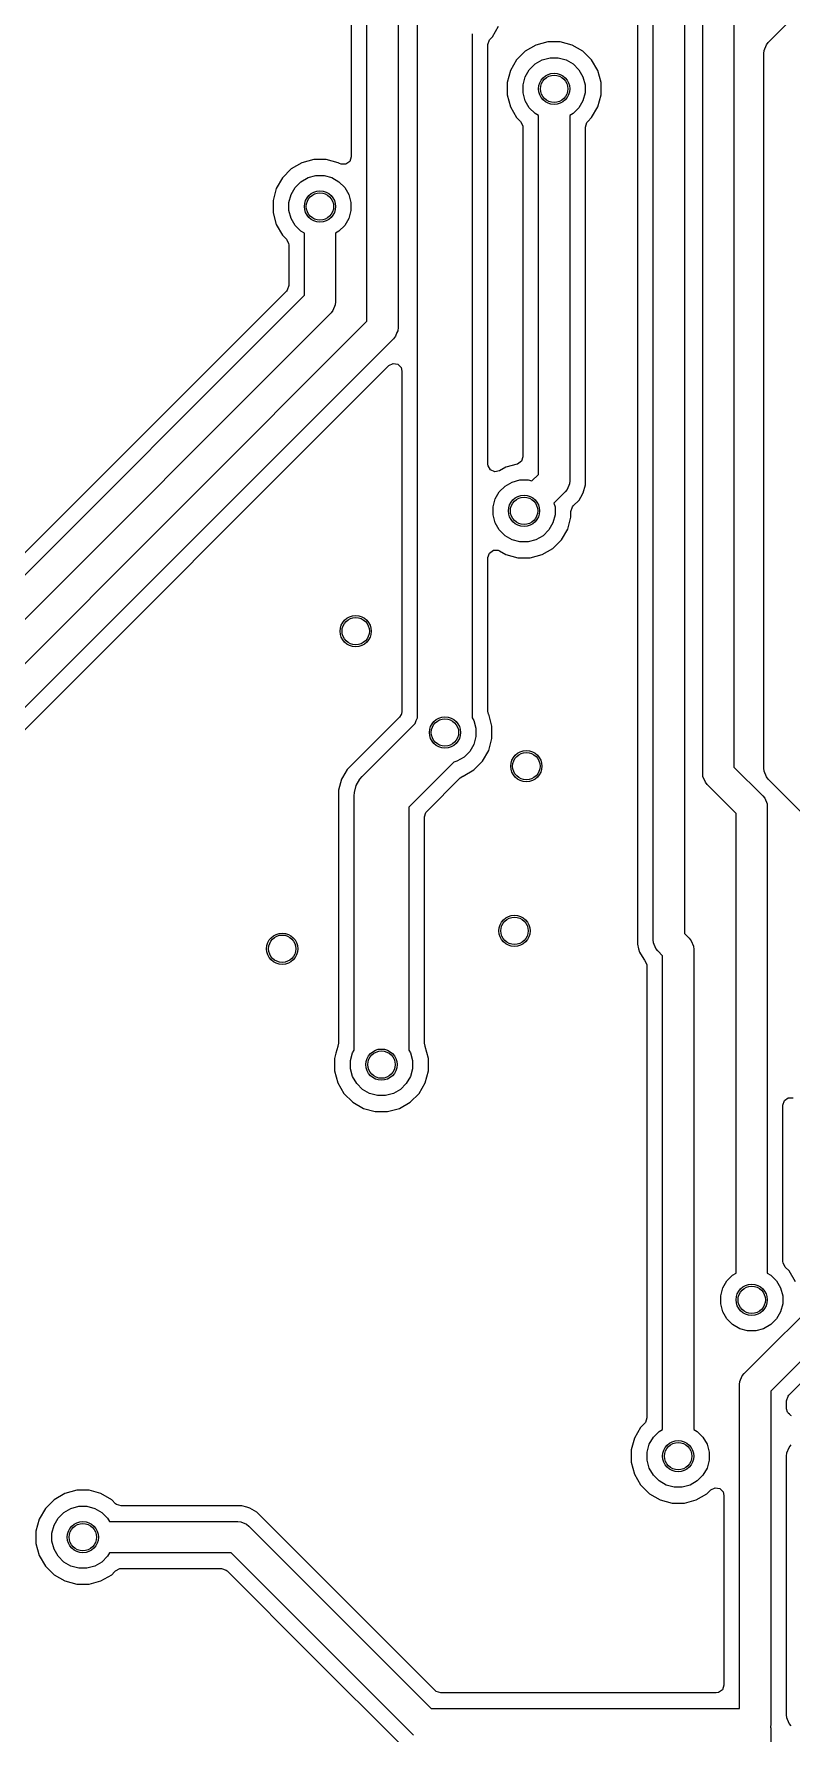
# Model space of a CAD drawing. Extents: x 0.23 to 2.97, y 0.23 to 2.17.
# Drawn here: x 0.908 to 1.289, y 0.885 to 1.742 of the extents above; entities that cross this region are included whole.
import ezdxf

# ---------------------------------------------------------------- set-up
doc = ezdxf.new("R2010")
doc.units = 0
doc.header["$MEASUREMENT"] = 0
doc.layers.add('BLACK', color=7, linetype='CONTINUOUS')

msp = doc.modelspace()

# ---------------------------------------------------------------- linework, layer by layer
at = {"layer": 'BLACK', "linetype": 'CONTINUOUS'}
for p, q in [((1.27794, 1.73761), (1.45939, 1.91907)), ((1.21199, 1.82983), (1.21199, 1.28751)), ((1.21988, 1.28543), (1.21988, 1.82776)), ((1.23563, 1.82449), (1.23563, 1.28869)), ((1.06774, 1.78558), (1.06774, 1.67997)), ((1.07563, 1.59722), (1.07563, 1.7835)), ((1.09138, 1.78024), (1.09138, 1.59396)), ((1.10122, 1.39736), (1.10122, 1.75)), ((1.24488, 1.3693), (1.24488, 1.75276)), ((1.26063, 1.74949), (1.26063, 1.37256)), ((1.12878, 1.74204), (1.12878, 1.39736)), ((1.13742, 1.73892), (1.13781, 1.73938)), ((1.13781, 1.73938), (1.13892, 1.74048)), ((1.13892, 1.74048), (1.14203, 1.74587)), ((1.13667, 1.73662), (1.13742, 1.73892)), ((1.13667, 1.52518), (1.13667, 1.73662)), ((1.15548, 1.73325), (1.15108, 1.72885)), ((1.16087, 1.73636), (1.15548, 1.73325)), ((1.16689, 1.73797), (1.16087, 1.73636)), ((1.17311, 1.73797), (1.16689, 1.73797)), ((1.17913, 1.73636), (1.17311, 1.73797)), ((1.18452, 1.73325), (1.17913, 1.73636)), ((1.18892, 1.72885), (1.18452, 1.73325)), ((1.27563, 1.73205), (1.27578, 1.73358)), ((1.27563, 1.37195), (1.27563, 1.73205)), ((1.27578, 1.73358), (1.27696, 1.73642)), ((1.27696, 1.73642), (1.27794, 1.73761)), ((1.14797, 1.72346), (1.14636, 1.71744)), ((1.15108, 1.72885), (1.14797, 1.72346)), ((1.15545, 1.72036), (1.15751, 1.72392)), ((1.15751, 1.72392), (1.16041, 1.72682)), ((1.16041, 1.72682), (1.16397, 1.72888)), ((1.16397, 1.72888), (1.16794, 1.72994)), ((1.16794, 1.72994), (1.17206, 1.72994)), ((1.17206, 1.72994), (1.17603, 1.72888)), ((1.17603, 1.72888), (1.17959, 1.72682)), ((1.17959, 1.72682), (1.18249, 1.72392)), ((1.18249, 1.72392), (1.18455, 1.72036)), ((1.19203, 1.72346), (1.18892, 1.72885)), ((1.19364, 1.71744), (1.19203, 1.72346)), ((1.14636, 1.71744), (1.14636, 1.71122)), ((1.15439, 1.71639), (1.15545, 1.72036)), ((1.15439, 1.71228), (1.15439, 1.71639)), ((1.18455, 1.72036), (1.18561, 1.71639)), ((1.18561, 1.71639), (1.18561, 1.71228)), ((1.19364, 1.71122), (1.19364, 1.71744)), ((1.14636, 1.71122), (1.14797, 1.70521)), ((1.14797, 1.70521), (1.15108, 1.69981)), ((1.15545, 1.7083), (1.15439, 1.71228)), ((1.15751, 1.70474), (1.15545, 1.7083)), ((1.16041, 1.70184), (1.15751, 1.70474)), ((1.18249, 1.70474), (1.17959, 1.70184)), ((1.18455, 1.7083), (1.18249, 1.70474)), ((1.18561, 1.71228), (1.18455, 1.7083)), ((1.18892, 1.69981), (1.19203, 1.70521)), ((1.19203, 1.70521), (1.19364, 1.71122)), ((1.15108, 1.69981), (1.15309, 1.69781)), ((1.15309, 1.69781), (1.15418, 1.69566)), ((1.16213, 1.70085), (1.16041, 1.70184)), ((1.16213, 1.52004), (1.16213, 1.70085)), ((1.17959, 1.70184), (1.17787, 1.70085)), ((1.17787, 1.70085), (1.17787, 1.51677)), ((1.18577, 1.69505), (1.18651, 1.69734)), ((1.18651, 1.69734), (1.18691, 1.69781)), ((1.18691, 1.69781), (1.18892, 1.69981)), ((1.15418, 1.69566), (1.15423, 1.69505)), ((1.15423, 1.69505), (1.15423, 1.52892)), ((1.18577, 1.51885), (1.18577, 1.69505)), ((1.06774, 1.67997), (1.06699, 1.67768)), ((1.03749, 1.67392), (1.03309, 1.66952)), ((1.04288, 1.67703), (1.03749, 1.67392)), ((1.0489, 1.67864), (1.04288, 1.67703)), ((1.04598, 1.66955), (1.04995, 1.67061)), ((1.05512, 1.67864), (1.0489, 1.67864)), ((1.04995, 1.67061), (1.05406, 1.67061)), ((1.05406, 1.67061), (1.05803, 1.66955)), ((1.06113, 1.67703), (1.05512, 1.67864)), ((1.06189, 1.67659), (1.06113, 1.67703)), ((1.06113, 1.67703), (1.06113, 1.67703)), ((1.06113, 1.67703), (1.06113, 1.67703)), ((1.06263, 1.67626), (1.06189, 1.67659)), ((1.06504, 1.67626), (1.06263, 1.67626)), ((1.06699, 1.67768), (1.06504, 1.67626)), ((1.02998, 1.66413), (1.02837, 1.65811)), ((1.03309, 1.66952), (1.02998, 1.66413)), ((1.03746, 1.66103), (1.03951, 1.66459)), ((1.03951, 1.66459), (1.04242, 1.66749)), ((1.04242, 1.66749), (1.04598, 1.66955)), ((1.05803, 1.66955), (1.06159, 1.66749)), ((1.06159, 1.66749), (1.0645, 1.66459)), ((1.0645, 1.66459), (1.06656, 1.66103)), ((1.02837, 1.65811), (1.02837, 1.65189)), ((1.03639, 1.65706), (1.03746, 1.66103)), ((1.03639, 1.65294), (1.03639, 1.65706)), ((1.06656, 1.66103), (1.06762, 1.65706)), ((1.06762, 1.65706), (1.06762, 1.65294)), ((1.02837, 1.65189), (1.02998, 1.64587)), ((1.02998, 1.64587), (1.03309, 1.64048)), ((1.03746, 1.64897), (1.03639, 1.65294)), ((1.03951, 1.64541), (1.03746, 1.64897)), ((1.04242, 1.64251), (1.03951, 1.64541)), ((1.0645, 1.64541), (1.06159, 1.64251)), ((1.06656, 1.64897), (1.0645, 1.64541)), ((1.06762, 1.65294), (1.06656, 1.64897)), ((1.03309, 1.64048), (1.0351, 1.63847)), ((1.0351, 1.63847), (1.03619, 1.63633)), ((1.03619, 1.63633), (1.03624, 1.63572)), ((1.04413, 1.64152), (1.04242, 1.64251)), ((1.04413, 1.61027), (1.04413, 1.64152)), ((1.06159, 1.64251), (1.05988, 1.64152)), ((1.05988, 1.64152), (1.05988, 1.60701)), ((1.03624, 1.63572), (1.03624, 1.61515)), ((1.0351, 1.6124), (0.72461, 1.30191)), ((1.0355, 1.61286), (1.0351, 1.6124)), ((1.03624, 1.61515), (1.0355, 1.61286)), ((0.72674, 1.29287), (1.04413, 1.61027)), ((1.05855, 1.60263), (1.05758, 1.60144)), ((1.05973, 1.60547), (1.05855, 1.60263)), ((1.05988, 1.60701), (1.05973, 1.60547)), ((1.05758, 1.60144), (0.73557, 1.27943)), ((0.80443, 1.32604), (1.07563, 1.59722)), ((1.09138, 1.59396), (1.09123, 1.59243)), ((1.08907, 1.5884), (0.81787, 1.31721)), ((1.09005, 1.58959), (1.08907, 1.5884)), ((1.09082, 1.59145), (1.09005, 1.58959)), ((1.09005, 1.58959), (1.09005, 1.58959)), ((1.09005, 1.58959), (1.09005, 1.58959)), ((1.09123, 1.59243), (1.09082, 1.59145)), ((1.09123, 1.59243), (1.09123, 1.59243)), ((1.09123, 1.59243), (1.09123, 1.59243)), ((0.82935, 1.31752), (1.08667, 1.57483)), ((1.08667, 1.57483), (1.08882, 1.57593)), ((1.08882, 1.57593), (1.0912, 1.57555)), ((1.0912, 1.57555), (1.0929, 1.57385)), ((1.0929, 1.57385), (1.09333, 1.57208)), ((1.09333, 1.57208), (1.09333, 1.40076)), ((1.13676, 1.52437), (1.13667, 1.52518)), ((1.15134, 1.52515), (1.14572, 1.52365)), ((1.15154, 1.52521), (1.15134, 1.52515)), ((1.15349, 1.52663), (1.15154, 1.52521)), ((1.15423, 1.52892), (1.15349, 1.52663)), ((1.13796, 1.52228), (1.13676, 1.52437)), ((1.14016, 1.5213), (1.13796, 1.52228)), ((1.14252, 1.5218), (1.14016, 1.5213)), ((1.14572, 1.52365), (1.14252, 1.5218)), ((1.14881, 1.51617), (1.15279, 1.51723)), ((1.15279, 1.51723), (1.1569, 1.51723)), ((1.1569, 1.51723), (1.15881, 1.51672)), ((1.15881, 1.51672), (1.16213, 1.52004)), ((1.17787, 1.51677), (1.17772, 1.51524)), ((1.18577, 1.5147), (1.18577, 1.51885)), ((1.14029, 1.50764), (1.14235, 1.5112)), ((1.14235, 1.5112), (1.14525, 1.51411)), ((1.14525, 1.51411), (1.14881, 1.51617)), ((1.17557, 1.51121), (1.16994, 1.50558)), ((1.17655, 1.5124), (1.17557, 1.51121)), ((1.17772, 1.51524), (1.17655, 1.5124)), ((1.18262, 1.50709), (1.18343, 1.50849)), ((1.18343, 1.50849), (1.18469, 1.51069)), ((1.18469, 1.51069), (1.18577, 1.5147)), ((1.18469, 1.51069), (1.18469, 1.51069)), ((1.18469, 1.51069), (1.18469, 1.51069)), ((1.13923, 1.50367), (1.14029, 1.50764)), ((1.13923, 1.49956), (1.13923, 1.50367)), ((1.14029, 1.49559), (1.13923, 1.49956)), ((1.17045, 1.49956), (1.16939, 1.49559)), ((1.16994, 1.50558), (1.17045, 1.50367)), ((1.17045, 1.50367), (1.17045, 1.49956)), ((1.17848, 1.50134), (1.17923, 1.50364)), ((1.17848, 1.4985), (1.17848, 1.50134)), ((1.17923, 1.50364), (1.17962, 1.5041)), ((1.17962, 1.5041), (1.18262, 1.50709)), ((1.14235, 1.49203), (1.14029, 1.49559)), ((1.14525, 1.48912), (1.14235, 1.49203)), ((1.16734, 1.49203), (1.16443, 1.48912)), ((1.16939, 1.49559), (1.16734, 1.49203)), ((1.17376, 1.4871), (1.17687, 1.49249)), ((1.17687, 1.49249), (1.17848, 1.4985)), ((1.14881, 1.48707), (1.14525, 1.48912)), ((1.15279, 1.486), (1.14881, 1.48707)), ((1.1569, 1.486), (1.15279, 1.486)), ((1.16087, 1.48707), (1.1569, 1.486)), ((1.16443, 1.48912), (1.16087, 1.48707)), ((1.16397, 1.47959), (1.16936, 1.4827)), ((1.16936, 1.4827), (1.17376, 1.4871)), ((1.13667, 1.47806), (1.13742, 1.48035)), ((1.13667, 1.40076), (1.13667, 1.47806)), ((1.13742, 1.48035), (1.13937, 1.48176)), ((1.13937, 1.48176), (1.14178, 1.48176)), ((1.14178, 1.48176), (1.14252, 1.48143)), ((1.14252, 1.48143), (1.14572, 1.47959)), ((1.14572, 1.47959), (1.15173, 1.47797)), ((1.15173, 1.47797), (1.15173, 1.47797)), ((1.15173, 1.47797), (1.15795, 1.47797)), ((1.15795, 1.47797), (1.16397, 1.47959)), ((1.15795, 1.47797), (1.15795, 1.47797)), ((1.09206, 1.39771), (1.06566, 1.37131)), ((1.09291, 1.39898), (1.09206, 1.39771)), ((1.09303, 1.39927), (1.09291, 1.39898)), ((1.09333, 1.40076), (1.09303, 1.39927)), ((1.10045, 1.39603), (1.10122, 1.39736)), ((1.12878, 1.39736), (1.12955, 1.39603)), ((1.13697, 1.39927), (1.13667, 1.40076)), ((1.13703, 1.39913), (1.13697, 1.39927)), ((1.13864, 1.39311), (1.13703, 1.39913)), ((1.13703, 1.39913), (1.13703, 1.39913)), ((1.13703, 1.39913), (1.13703, 1.39913)), ((1.07326, 1.36774), (1.10005, 1.39454)), ((1.10005, 1.39454), (1.10045, 1.39603)), ((1.12955, 1.39603), (1.13061, 1.39206)), ((1.13061, 1.38794), (1.12955, 1.38397)), ((1.13061, 1.39206), (1.13061, 1.38794)), ((1.13864, 1.38689), (1.13864, 1.39311)), ((1.12749, 1.38041), (1.12459, 1.37751)), ((1.12955, 1.38397), (1.12749, 1.38041)), ((1.13392, 1.37548), (1.13703, 1.38087)), ((1.13703, 1.38087), (1.13864, 1.38689)), ((1.06566, 1.37131), (1.0633, 1.36722)), ((1.11954, 1.37505), (1.09678, 1.35229)), ((1.12103, 1.37545), (1.11954, 1.37505)), ((1.12459, 1.37751), (1.12103, 1.37545)), ((1.12413, 1.36797), (1.12952, 1.37108)), ((1.12952, 1.37108), (1.13392, 1.37548)), ((1.26063, 1.37256), (1.27513, 1.35805)), ((1.27578, 1.37042), (1.27563, 1.37195)), ((1.0628, 1.36637), (1.06133, 1.36085)), ((1.0633, 1.36722), (1.0628, 1.36637)), ((1.0633, 1.36722), (1.0633, 1.36722)), ((1.06934, 1.3598), (1.07027, 1.36327)), ((1.07027, 1.36327), (1.07207, 1.36639)), ((1.07207, 1.36639), (1.07326, 1.36774)), ((1.10581, 1.35016), (1.12271, 1.36706)), ((1.12271, 1.36706), (1.12398, 1.36791)), ((1.12398, 1.36791), (1.12412, 1.36797)), ((1.12412, 1.36797), (1.12413, 1.36797)), ((1.24503, 1.36776), (1.24488, 1.3693)), ((1.24621, 1.36492), (1.24503, 1.36776)), ((1.24719, 1.36373), (1.24621, 1.36492)), ((1.26169, 1.34922), (1.24719, 1.36373)), ((1.27696, 1.36758), (1.27578, 1.37042)), ((1.27794, 1.36639), (1.27696, 1.36758)), ((1.29713, 1.3472), (1.27794, 1.36639)), ((1.06133, 1.36085), (1.06133, 1.23336)), ((1.06922, 1.358), (1.06934, 1.3598)), ((1.06922, 1.22996), (1.06922, 1.358)), ((1.27513, 1.35805), (1.27611, 1.35686)), ((1.27611, 1.35686), (1.27729, 1.35402)), ((1.27729, 1.35402), (1.27744, 1.35248)), ((1.09678, 1.35229), (1.09678, 1.22996)), ((1.10467, 1.34741), (1.10542, 1.3497)), ((1.10467, 1.23336), (1.10467, 1.34741)), ((1.10542, 1.3497), (1.10581, 1.35016)), ((1.26169, 1.11758), (1.26169, 1.34922)), ((1.27744, 1.35248), (1.27744, 1.11758)), ((1.21199, 1.28751), (1.21199, 1.28336)), ((1.22003, 1.2839), (1.21988, 1.28543)), ((1.23563, 1.28869), (1.23809, 1.28624)), ((1.23809, 1.28624), (1.23907, 1.28504)), ((1.23907, 1.28504), (1.24024, 1.28221)), ((1.21199, 1.28336), (1.21261, 1.28102)), ((1.21261, 1.28102), (1.21306, 1.27935)), ((1.21306, 1.27935), (1.21514, 1.27575)), ((1.22121, 1.28106), (1.22003, 1.2839)), ((1.22219, 1.27987), (1.22121, 1.28106)), ((1.22465, 1.27741), (1.22219, 1.27987)), ((1.22465, 1.0388), (1.22465, 1.27741)), ((1.24024, 1.28221), (1.24039, 1.28067)), ((1.24039, 1.28067), (1.24039, 1.0388)), ((1.21514, 1.27575), (1.21514, 1.27575)), ((1.21514, 1.27575), (1.21514, 1.27575)), ((1.21514, 1.27575), (1.21561, 1.27528)), ((1.21561, 1.27528), (1.2167, 1.27313)), ((1.2167, 1.27313), (1.21675, 1.27252)), ((1.21675, 1.27252), (1.21675, 1.0446)), ((1.06007, 1.22835), (1.05936, 1.22571)), ((1.05936, 1.22571), (1.05936, 1.21949)), ((1.06097, 1.23172), (1.06007, 1.22835)), ((1.06103, 1.23187), (1.06097, 1.23172)), ((1.06133, 1.23336), (1.06103, 1.23187)), ((1.06739, 1.22465), (1.06845, 1.22862)), ((1.06845, 1.22862), (1.06922, 1.22996)), ((1.09678, 1.22996), (1.09755, 1.22862)), ((1.09755, 1.22862), (1.09861, 1.22465)), ((1.10497, 1.23187), (1.10467, 1.23336)), ((1.10503, 1.23172), (1.10497, 1.23187)), ((1.10664, 1.22571), (1.10503, 1.23172)), ((1.10503, 1.23172), (1.10503, 1.23172)), ((1.10503, 1.23172), (1.10503, 1.23172)), ((1.10664, 1.21949), (1.10664, 1.22571)), ((1.05936, 1.21949), (1.06097, 1.21347)), ((1.06739, 1.22054), (1.06739, 1.22465)), ((1.06845, 1.21657), (1.06739, 1.22054)), ((1.07051, 1.21301), (1.06845, 1.21657)), ((1.09755, 1.21657), (1.09549, 1.21301)), ((1.09861, 1.22054), (1.09755, 1.21657)), ((1.09861, 1.22465), (1.09861, 1.22054)), ((1.10503, 1.21347), (1.10664, 1.21949)), ((1.06097, 1.21347), (1.06408, 1.20808)), ((1.06408, 1.20808), (1.06848, 1.20368)), ((1.07341, 1.2101), (1.07051, 1.21301)), ((1.07697, 1.20805), (1.07341, 1.2101)), ((1.08094, 1.20699), (1.07697, 1.20805)), ((1.08903, 1.20805), (1.08506, 1.20699)), ((1.09259, 1.2101), (1.08903, 1.20805)), ((1.09549, 1.21301), (1.09259, 1.2101)), ((1.09752, 1.20368), (1.10192, 1.20808)), ((1.10192, 1.20808), (1.10503, 1.21347)), ((1.06848, 1.20368), (1.07387, 1.20057)), ((1.07387, 1.20057), (1.07989, 1.19896)), ((1.08506, 1.20699), (1.08094, 1.20699)), ((1.08611, 1.19896), (1.09213, 1.20057)), ((1.09213, 1.20057), (1.09752, 1.20368)), ((1.28533, 1.20223), (1.28608, 1.20452)), ((1.28533, 1.12338), (1.28533, 1.20223)), ((1.28608, 1.20452), (1.28803, 1.20593)), ((1.28803, 1.20593), (1.29044, 1.20593)), ((1.07989, 1.19896), (1.07989, 1.19896)), ((1.07989, 1.19896), (1.08611, 1.19896)), ((1.08611, 1.19896), (1.08611, 1.19896)), ((1.26581, 1.06695), (1.36613, 1.16726)), ((1.37957, 1.15843), (1.27925, 1.05812)), ((1.28829, 1.05599), (1.38662, 1.15432)), ((1.28538, 1.12277), (1.28533, 1.12338)), ((1.28648, 1.12062), (1.28538, 1.12277)), ((1.25502, 1.11012), (1.25707, 1.11368)), ((1.25707, 1.11368), (1.25998, 1.11659)), ((1.25998, 1.11659), (1.26169, 1.11758)), ((1.27744, 1.11758), (1.27915, 1.11659)), ((1.27915, 1.11659), (1.28206, 1.11368)), ((1.28206, 1.11368), (1.28412, 1.11012)), ((1.28848, 1.11861), (1.28648, 1.12062)), ((1.28849, 1.11861), (1.28848, 1.11861)), ((1.2916, 1.11322), (1.28849, 1.11861)), ((1.25395, 1.10615), (1.25502, 1.11012)), ((1.25395, 1.10204), (1.25395, 1.10615)), ((1.28412, 1.11012), (1.28518, 1.10615)), ((1.28518, 1.10615), (1.28518, 1.10204)), ((1.25502, 1.09807), (1.25395, 1.10204)), ((1.25707, 1.09451), (1.25502, 1.09807)), ((1.28412, 1.09807), (1.28206, 1.09451)), ((1.28518, 1.10204), (1.28412, 1.09807)), ((1.25998, 1.0916), (1.25707, 1.09451)), ((1.26354, 1.08955), (1.25998, 1.0916)), ((1.26751, 1.08848), (1.26354, 1.08955)), ((1.27162, 1.08848), (1.26751, 1.08848)), ((1.27559, 1.08955), (1.27162, 1.08848)), ((1.27915, 1.0916), (1.27559, 1.08955)), ((1.28206, 1.09451), (1.27915, 1.0916)), ((1.2635, 1.06138), (1.26366, 1.06291)), ((1.26366, 1.06291), (1.26483, 1.06575)), ((1.26483, 1.06575), (1.26581, 1.06695)), ((1.2635, 0.89809), (1.2635, 1.06138)), ((1.27925, 1.05812), (1.27925, 0.89022)), ((1.28715, 1.05323), (1.28789, 1.05552)), ((1.28789, 1.05552), (1.28829, 1.05599)), ((1.28715, 1.04922), (1.28715, 1.05323)), ((1.28757, 1.04745), (1.28715, 1.04922)), ((1.28779, 1.04723), (1.28757, 1.04745)), ((1.28789, 1.04693), (1.28779, 1.04723)), ((1.28863, 1.0464), (1.28789, 1.04693)), ((1.28927, 1.04575), (1.28863, 1.0464)), ((1.28958, 1.0457), (1.28927, 1.04575)), ((1.2136, 1.03983), (1.21049, 1.03444)), ((1.21561, 1.04184), (1.2136, 1.03983)), ((1.2136, 1.03983), (1.2136, 1.03983)), ((1.2136, 1.03983), (1.2136, 1.03983)), ((1.21601, 1.04231), (1.21561, 1.04184)), ((1.21675, 1.0446), (1.21601, 1.04231)), ((1.22003, 1.0349), (1.22293, 1.03781)), ((1.22293, 1.03781), (1.22465, 1.0388)), ((1.24039, 1.0388), (1.24211, 1.03781)), ((1.24211, 1.03781), (1.24501, 1.0349)), ((1.21049, 1.03444), (1.20888, 1.02843)), ((1.20888, 1.02843), (1.20888, 1.0222)), ((1.21691, 1.02737), (1.21797, 1.03134)), ((1.21797, 1.03134), (1.22003, 1.0349)), ((1.24501, 1.0349), (1.24707, 1.03134)), ((1.24707, 1.03134), (1.24813, 1.02737)), ((1.28728, 1.02691), (1.28845, 1.02974)), ((1.28845, 1.02974), (1.28943, 1.03094)), ((1.20888, 1.0222), (1.21049, 1.01619)), ((1.21691, 1.02326), (1.21691, 1.02737)), ((1.21797, 1.01929), (1.21691, 1.02326)), ((1.24813, 1.02326), (1.24707, 1.01929)), ((1.24813, 1.02737), (1.24813, 1.02326)), ((1.28713, 1.02537), (1.28728, 1.02691)), ((1.28713, 0.895), (1.28713, 1.02537)), ((1.21049, 1.01619), (1.2136, 1.0108)), ((1.22003, 1.01573), (1.21797, 1.01929)), ((1.22293, 1.01282), (1.22003, 1.01573)), ((1.22649, 1.01077), (1.22293, 1.01282)), ((1.24211, 1.01282), (1.23855, 1.01077)), ((1.24501, 1.01573), (1.24211, 1.01282)), ((1.24707, 1.01929), (1.24501, 1.01573)), ((0.918, 1.00337), (0.9136, 0.99897)), ((0.92339, 1.00648), (0.918, 1.00337)), ((0.92941, 1.00809), (0.92339, 1.00648)), ((0.93563, 1.00809), (0.92941, 1.00809)), ((0.94165, 1.00648), (0.93563, 1.00809)), ((0.94704, 1.00337), (0.94165, 1.00648)), ((0.94904, 1.00136), (0.94704, 1.00337)), ((0.94704, 1.00337), (0.94704, 1.00337)), ((1.2136, 1.0108), (1.218, 1.0064)), ((1.218, 1.0064), (1.22339, 1.00328)), ((1.22339, 1.00328), (1.22941, 1.00167)), ((1.23046, 1.0097), (1.22649, 1.01077)), ((1.23458, 1.0097), (1.23046, 1.0097)), ((1.23855, 1.01077), (1.23458, 1.0097)), ((1.23563, 1.00167), (1.24165, 1.00328)), ((1.24165, 1.00328), (1.24704, 1.0064)), ((1.24704, 1.0064), (1.24896, 1.00832)), ((1.24896, 1.00832), (1.2511, 1.00941)), ((1.2511, 1.00941), (1.25348, 1.00903)), ((1.25348, 1.00903), (1.25519, 1.00733)), ((1.25519, 1.00733), (1.25561, 1.00556)), ((1.25561, 1.00556), (1.25561, 0.90988)), ((0.9136, 0.99897), (0.91049, 0.99357)), ((0.91797, 0.99048), (0.92003, 0.99404)), ((0.92003, 0.99404), (0.92293, 0.99694)), ((0.92293, 0.99694), (0.92649, 0.999)), ((0.92649, 0.999), (0.93046, 1.00006)), ((0.93046, 1.00006), (0.93458, 1.00006)), ((0.93458, 1.00006), (0.93855, 0.999)), ((0.93855, 0.999), (0.94211, 0.99694)), ((0.94211, 0.99694), (0.94501, 0.99404)), ((0.94501, 0.99404), (0.946, 0.99232)), ((0.94951, 1.00096), (0.94904, 1.00136)), ((0.9518, 1.00022), (0.94951, 1.00096)), ((1.01263, 1.00022), (0.9518, 1.00022)), ((1.01508, 0.99956), (1.01263, 1.00022)), ((1.01263, 1.00022), (1.01263, 1.00022)), ((1.01664, 0.99914), (1.01508, 0.99956)), ((1.02023, 0.99707), (1.01664, 0.99914)), ((1.01664, 0.99914), (1.01664, 0.99914)), ((1.06582, 0.95148), (1.02023, 0.99707)), ((1.02023, 0.99707), (1.02023, 0.99707)), ((1.02023, 0.99707), (1.02023, 0.99707)), ((1.22941, 1.00167), (1.22941, 1.00167)), ((1.22941, 1.00167), (1.23563, 1.00167)), ((1.23563, 1.00167), (1.23563, 1.00167)), ((0.91049, 0.99357), (0.90888, 0.98756)), ((0.90888, 0.98756), (0.90888, 0.98134)), ((0.91691, 0.9865), (0.91797, 0.99048)), ((0.91691, 0.98239), (0.91691, 0.9865)), ((0.946, 0.99232), (1.01055, 0.99232)), ((1.01055, 0.99232), (1.01209, 0.99217)), ((1.01209, 0.99217), (1.01493, 0.991)), ((1.01493, 0.991), (1.01612, 0.99002)), ((1.01612, 0.99002), (1.10805, 0.89809)), ((0.90888, 0.98134), (0.91049, 0.97532)), ((0.91797, 0.97842), (0.91691, 0.98239)), ((0.92003, 0.97486), (0.91797, 0.97842)), ((0.946, 0.97657), (0.94501, 0.97486)), ((1.00729, 0.97657), (0.946, 0.97657)), ((1.09922, 0.88465), (1.00729, 0.97657)), ((0.91049, 0.97532), (0.9136, 0.96993)), ((0.9136, 0.96993), (0.918, 0.96553)), ((0.92293, 0.97196), (0.92003, 0.97486)), ((0.92649, 0.9699), (0.92293, 0.97196)), ((0.93046, 0.96884), (0.92649, 0.9699)), ((0.93458, 0.96884), (0.93046, 0.96884)), ((0.93855, 0.9699), (0.93458, 0.96884)), ((0.94211, 0.97196), (0.93855, 0.9699)), ((0.94501, 0.97486), (0.94211, 0.97196)), ((0.94904, 0.96754), (0.95119, 0.96863)), ((0.95119, 0.96863), (0.9518, 0.96868)), ((0.9518, 0.96868), (1.00241, 0.96868)), ((1.00241, 0.96868), (1.0047, 0.96794)), ((0.918, 0.96553), (0.92339, 0.96242)), ((0.92339, 0.96242), (0.92941, 0.96081)), ((0.92941, 0.96081), (0.92941, 0.96081)), ((0.92941, 0.96081), (0.93563, 0.96081)), ((0.93563, 0.96081), (0.94165, 0.96242)), ((0.93563, 0.96081), (0.93563, 0.96081)), ((0.94165, 0.96242), (0.94704, 0.96553)), ((0.94704, 0.96553), (0.94847, 0.96696)), ((0.94847, 0.96696), (0.94904, 0.96754)), ((1.0047, 0.96794), (1.00516, 0.96754)), ((1.00516, 0.96754), (1.04879, 0.92391)), ((1.11017, 0.90712), (1.06582, 0.95148)), ((1.04879, 0.92391), (1.09217, 0.88053)), ((1.25561, 0.90988), (1.25487, 0.90759)), ((1.11064, 0.90673), (1.11017, 0.90712)), ((1.11293, 0.90598), (1.11064, 0.90673)), ((1.25171, 0.90598), (1.11293, 0.90598)), ((1.25292, 0.90617), (1.25171, 0.90598)), ((1.25487, 0.90759), (1.25292, 0.90617)), ((1.10805, 0.89809), (1.2635, 0.89809)), ((1.28728, 0.89346), (1.28713, 0.895)), ((1.28845, 0.89063), (1.28728, 0.89346)), ((1.27925, 0.89022), (1.27912, 0.88883)), ((1.27912, 0.88883), (1.27917, 0.88824)), ((1.27917, 0.88824), (1.27917, 0.86196)), ((1.28943, 0.88943), (1.28845, 0.89063))]:
    msp.add_line(p, q, dxfattribs=at)
at = {"layer": 'BLACK'}
for centre in [(1.17, 1.71433), (1.05201, 1.655), (1.15484, 1.50162), (1.07, 1.441), (1.115, 1.39), (1.156, 1.373), (1.15, 1.29), (1.033, 1.281), (1.083, 1.2226), (1.26957, 1.10409), (1.23252, 1.02531), (0.93252, 0.98445)]:
    msp.add_circle(centre, 0.00787, dxfattribs=at)
at = {"layer": 'WHITE'}
for centre in [(1.17, 1.71433), (1.05201, 1.655), (1.15484, 1.50162), (1.07, 1.441), (1.115, 1.39), (1.156, 1.373), (1.15, 1.29), (1.033, 1.281), (1.083, 1.2226), (1.26957, 1.10409), (1.23252, 1.02531), (0.93252, 0.98445)]:
    msp.add_circle(centre, 0.00689, dxfattribs=at)

doc.saveas('drawing.dxf')
